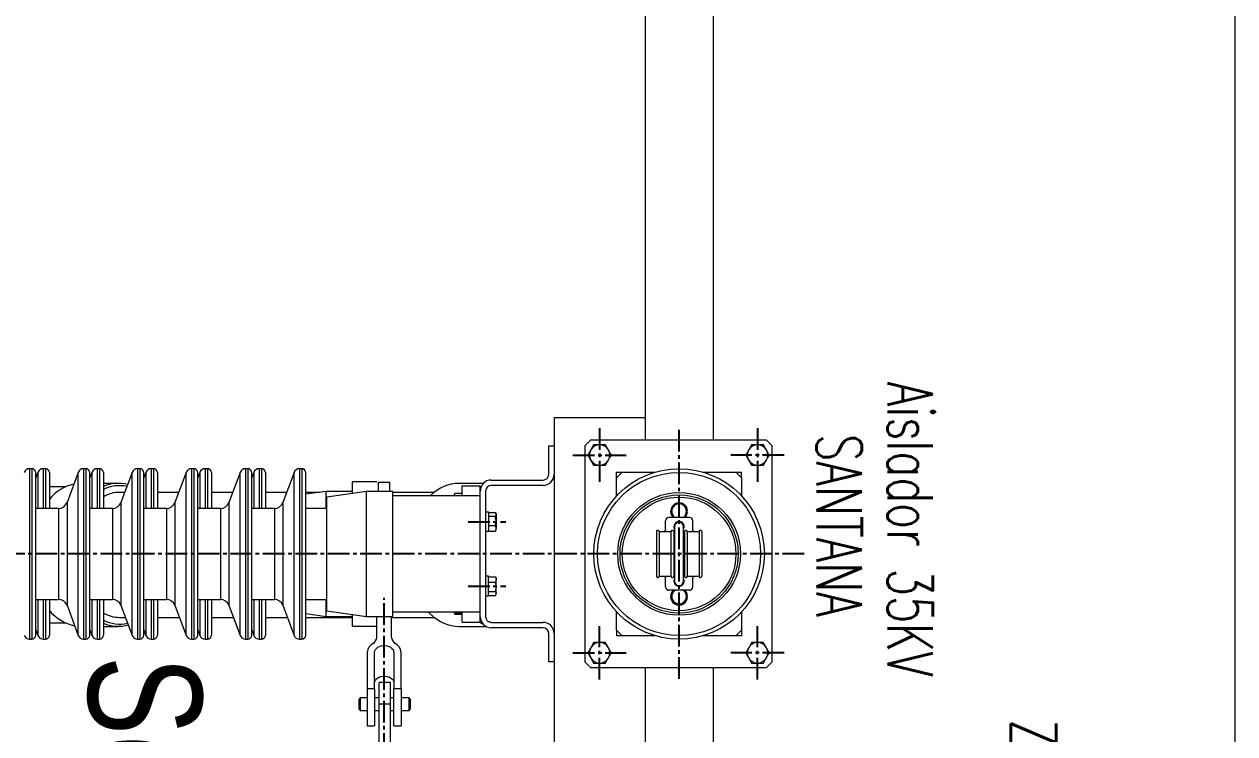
# Model space of a CAD drawing. Header units: millimetres. Extents: x 1587714 to 3094800, y -694377 to -413614.
# Drawn here: x 2046053 to 2047118, y -580255 to -579631 of the extents above; entities that cross this region are included whole.
import ezdxf
from ezdxf.enums import TextEntityAlignment as Align

# ---------------------------------------------------------------- set-up
doc = ezdxf.new("R2010")
doc.units = ezdxf.units.MM
doc.linetypes.add('CENTER2', pattern=[28.575, 19.05, -3.175, 3.175, -3.175])
for name, color, linetype in [('0_EJES', 1, 'CENTER2'), ('M0_EQUIPOS', 7, 'Continuous'), ('M2_PLBULONES', 2, 'Continuous'), ('M_DIM', 1, 'Continuous')]:
    doc.layers.add(name, color=color, linetype=linetype)
doc.styles.add('ARIAL', font='arial.ttf', dxfattribs={"width": 0.8})
doc.styles.add('STYLE-MSF', font='simplex.shx', dxfattribs={"width": 0.8})

msp = doc.modelspace()

# ---------------------------------------------------------------- linework, layer by layer
at = {"layer": '0_EJES'}
for p, q in [((2046558.7201, -579986.5171), (2046558.7201, -580033.5993)), ((2046628.7201, -580207.0805), (2046628.7201, -579987.0354)), ((2046697.7201, -579986.5171), (2046697.7201, -580033.5993)), ((2046535.179, -580010.0582), (2046582.2613, -580010.0582)), ((2046721.2613, -580010.0582), (2046674.179, -580010.0582)), ((2046443.0053, -580068.7871), (2046476.3896, -580068.7871)), ((2046738.7427, -580097.058), (2044355.5699, -580097.058)), ((2046443.0053, -580125.3288), (2046476.3896, -580125.3288)), ((2046369.8455, -583017.058), (2046369.2201, -580135.74)), ((2046558.7201, -580207.5991), (2046558.7201, -580160.5168)), ((2046697.7201, -580207.5991), (2046697.7201, -580160.5168)), ((2046535.179, -580184.058), (2046582.2613, -580184.058)), ((2046721.2613, -580184.058), (2046674.179, -580184.058))]:
    msp.add_line(p, q, dxfattribs=at)
at = {"layer": 'M0_EQUIPOS', "linetype": 'Continuous', "lineweight": 15}
for p, q in [((2047117.6201, -575302.0565), (2047117.6201, -582812.0559)), ((2046598.7201, -578532.0579), (2046598.7201, -579997.0581)), ((2046658.7201, -578532.0579), (2046658.7201, -579997.0581)), ((2046550.7201, -579997.0579), (2046545.7201, -580002.0581)), ((2046545.7201, -580002.0581), (2046545.7201, -580192.0581)), ((2046705.7201, -579997.0579), (2046550.7201, -579997.0579)), ((2046710.7201, -580002.0581), (2046705.7201, -579997.0579)), ((2046710.7201, -580192.0581), (2046710.7201, -580002.0581)), ((2046573.7201, -580025.0578), (2046578.7201, -580025.0578)), ((2046573.7201, -580030.0579), (2046573.7201, -580025.0578)), ((2046578.7201, -580025.0578), (2046573.7201, -580030.0579)), ((2046578.7201, -580025.0578), (2046607.7201, -580025.0578)), ((2046649.7201, -580025.0578), (2046678.7201, -580025.0578)), ((2046678.7201, -580025.0578), (2046683.7201, -580025.0578)), ((2046683.7201, -580030.0579), (2046678.7201, -580025.0578)), ((2046683.7201, -580030.0579), (2046683.7201, -580025.0578)), ((2046573.7201, -580046.0677), (2046573.7201, -580030.0579)), ((2046683.7201, -580030.0579), (2046683.7201, -580046.0677)), ((2046573.7201, -580164.0578), (2046573.7201, -580148.0479)), ((2046683.7201, -580148.0479), (2046683.7201, -580164.0578)), ((2046573.7201, -580164.0578), (2046573.7201, -580169.0579)), ((2046573.7201, -580164.0578), (2046578.7201, -580169.0579)), ((2046678.7201, -580169.0579), (2046683.7201, -580164.0578)), ((2046683.7201, -580164.0578), (2046683.7201, -580169.0579)), ((2046578.7201, -580169.0579), (2046573.7201, -580169.0579)), ((2046607.7201, -580169.0579), (2046578.7201, -580169.0579)), ((2046678.7201, -580169.0579), (2046649.7201, -580169.0579)), ((2046683.7201, -580169.0579), (2046678.7201, -580169.0579)), ((2046545.7201, -580192.0581), (2046550.7201, -580197.0577)), ((2046550.7201, -580197.0577), (2046705.7201, -580197.0577)), ((2046598.7201, -580197.0577), (2046598.7201, -580312.058)), ((2046658.7201, -580197.0577), (2046658.7201, -580312.058)), ((2046705.7201, -580197.0577), (2046710.7201, -580192.0581))]:
    msp.add_line(p, q, dxfattribs=at)
at = {"layer": 'M0_EQUIPOS', "color": 180, "linetype": 'Continuous', "lineweight": 15}
for p, q in [((2046518.7201, -579977.058), (2046598.7201, -579977.058)), ((2046518.7201, -579977.058), (2046518.7201, -580002.0581)), ((2046513.9601, -580002.0581), (2046518.7201, -580002.0581)), ((2046513.9601, -580027.0581), (2046513.9601, -580002.0581)), ((2046518.7201, -580002.0581), (2046518.7201, -580027.0581)), ((2046057.1967, -580022.058), (2046057.1967, -580172.0581)), ((2046059.2201, -580022.058), (2046057.1967, -580022.058)), ((2046059.2201, -580022.058), (2046059.2201, -580172.0581)), ((2046064.5096, -580025.3172), (2046062.7201, -580030.1347)), ((2046062.7201, -580168.5581), (2046062.7201, -580025.558)), ((2046064.5096, -580025.3172), (2046064.5096, -580057.0579)), ((2046069.1968, -580022.058), (2046069.1968, -580057.0579)), ((2046071.2202, -580022.058), (2046069.1968, -580022.058)), ((2046071.2202, -580022.058), (2046071.2202, -580057.0579)), ((2046074.7201, -580025.558), (2046074.7201, -580057.0579)), ((2046100.0096, -580025.3172), (2046090.157, -580051.8437)), ((2046100.0096, -580168.7989), (2046100.0096, -580025.3172)), ((2046104.6968, -580022.058), (2046104.6968, -580172.0581)), ((2046106.7202, -580022.058), (2046104.6968, -580022.058)), ((2046106.7202, -580022.058), (2046106.7202, -580172.0581)), ((2046112.0096, -580025.3172), (2046110.2201, -580030.1347)), ((2046110.2201, -580168.5581), (2046110.2201, -580025.558)), ((2046112.0096, -580025.3172), (2046112.0096, -580057.0579)), ((2046116.6968, -580022.058), (2046116.6968, -580057.0579)), ((2046118.7201, -580022.058), (2046116.6968, -580022.058)), ((2046118.7201, -580022.058), (2046118.7201, -580057.0579)), ((2046122.2202, -580025.558), (2046122.2202, -580057.0579)), ((2046147.5096, -580025.3172), (2046137.6569, -580051.8437)), ((2046147.5096, -580168.7989), (2046147.5096, -580025.3172)), ((2046152.1968, -580022.058), (2046152.1968, -580172.0581)), ((2046154.2201, -580022.058), (2046152.1968, -580022.058)), ((2046154.2201, -580022.058), (2046154.2201, -580172.0581)), ((2046159.5096, -580025.3172), (2046157.7202, -580030.1347)), ((2046157.7202, -580168.5581), (2046157.7202, -580025.558)), ((2046159.5096, -580025.3172), (2046159.5096, -580057.0579)), ((2046164.1967, -580022.058), (2046164.1967, -580057.0579)), ((2046166.2201, -580022.058), (2046164.1967, -580022.058)), ((2046166.2201, -580022.058), (2046166.2201, -580057.0579)), ((2046169.7201, -580025.558), (2046169.7201, -580057.0579)), ((2046195.0097, -580025.3172), (2046185.1569, -580051.8437)), ((2046195.0097, -580168.7989), (2046195.0097, -580025.3172)), ((2046199.6967, -580022.058), (2046199.6967, -580172.0581)), ((2046201.7201, -580022.058), (2046199.6967, -580022.058)), ((2046201.7201, -580022.058), (2046201.7201, -580172.0581)), ((2046207.0096, -580025.3172), (2046205.2202, -580030.1347)), ((2046205.2202, -580168.5581), (2046205.2202, -580025.558)), ((2046207.0096, -580025.3172), (2046207.0096, -580057.0579)), ((2046211.6967, -580022.058), (2046211.6967, -580057.0579)), ((2046213.7201, -580022.058), (2046211.6967, -580022.058)), ((2046213.7201, -580022.058), (2046213.7201, -580057.0579)), ((2046217.2201, -580025.558), (2046217.2201, -580057.0579)), ((2046242.5096, -580025.3172), (2046232.657, -580051.8437)), ((2046242.5096, -580168.7989), (2046242.5096, -580025.3172)), ((2046247.1968, -580022.058), (2046247.1968, -580172.0581)), ((2046249.2201, -580022.058), (2046247.1968, -580022.058)), ((2046249.2201, -580022.058), (2046249.2201, -580172.0581)), ((2046254.5096, -580025.3172), (2046252.7202, -580030.1347)), ((2046252.7202, -580168.5581), (2046252.7202, -580025.558)), ((2046254.5096, -580025.3172), (2046254.5096, -580057.0579)), ((2046259.1968, -580022.058), (2046259.1968, -580057.0579)), ((2046261.2201, -580022.058), (2046259.1968, -580022.058)), ((2046261.2201, -580022.058), (2046261.2201, -580057.0579)), ((2046264.7201, -580025.558), (2046264.7201, -580057.0579)), ((2046290.0096, -580025.3172), (2046280.1569, -580051.8437)), ((2046290.0096, -580168.7989), (2046290.0096, -580025.3172)), ((2046294.6968, -580022.058), (2046294.6968, -580172.0581)), ((2046296.7202, -580022.058), (2046294.6968, -580022.058)), ((2046296.7202, -580022.058), (2046296.7202, -580172.0581)), ((2046300.2201, -580168.5581), (2046300.2201, -580025.558)), ((2046518.7201, -580027.0581), (2046518.7201, -580167.058)), ((2046135.0698, -580034.9841), (2046122.2202, -580034.9841)), ((2046341.2201, -580043.8438), (2046341.2201, -580033.5579)), ((2046362.7201, -580033.5579), (2046341.2201, -580033.5579)), ((2046364.2201, -580042.058), (2046364.2201, -580033.8288)), ((2046364.2201, -580033.8288), (2046374.2201, -580033.8288)), ((2046374.2201, -580042.058), (2046374.2201, -580033.8288)), ((2046456.5121, -580034.9841), (2046434.8831, -580034.9841)), ((2046437.7201, -580046.0577), (2046437.7201, -580037.0579)), ((2046437.7201, -580037.0579), (2046453.7201, -580037.0579)), ((2046453.7201, -580041.8182), (2046453.7201, -580037.0579)), ((2046463.4801, -580032.0578), (2046508.9601, -580032.0578)), ((2046508.9601, -580036.8181), (2046463.4801, -580036.8181)), ((2046088.9708, -580037.9839), (2046074.7201, -580037.9839)), ((2046140.9848, -580042.8839), (2046136.484, -580042.8839)), ((2046188.4848, -580042.8839), (2046169.7201, -580042.8839)), ((2046235.9848, -580042.8839), (2046217.2201, -580042.8839)), ((2046283.4848, -580042.8839), (2046264.7201, -580042.8839)), ((2046318.2201, -580042.058), (2046300.2201, -580044.6291)), ((2046312.4381, -580042.8839), (2046300.2201, -580042.8839)), ((2046318.2201, -580057.0579), (2046318.2201, -580042.058)), ((2046341.2201, -580042.058), (2046318.2201, -580042.058)), ((2046353.7201, -580042.058), (2046318.7201, -580047.0577)), ((2046318.7201, -580147.058), (2046318.7201, -580047.0577)), ((2046353.7201, -580152.0581), (2046353.7201, -580042.058)), ((2046376.7201, -580042.058), (2046353.7201, -580042.058)), ((2046376.7201, -580152.0581), (2046376.7201, -580042.058)), ((2046413.3029, -580042.8841), (2046376.7201, -580042.8841)), ((2046453.7201, -580046.0577), (2046376.7201, -580046.0577)), ((2046431.5504, -580043.8166), (2046430.9129, -580044.9205)), ((2046430.9129, -580044.9205), (2046430.9129, -580045.877)), ((2046430.9431, -580046.0577), (2046430.9129, -580045.877)), ((2046430.9129, -580045.877), (2046430.9129, -580046.0577)), ((2046437.7201, -580043.8166), (2046431.5504, -580043.8166)), ((2046453.7201, -580152.298), (2046453.7201, -580041.8182)), ((2046458.4801, -580041.8182), (2046458.4801, -580152.298)), ((2046082.6576, -580057.0579), (2046062.7201, -580057.0579)), ((2046082.6576, -580057.0579), (2046082.6576, -580137.0578)), ((2046090.157, -580051.8437), (2046090.157, -580142.2725)), ((2046130.1575, -580057.0579), (2046110.2201, -580057.0579)), ((2046130.1575, -580057.0579), (2046130.1575, -580137.0578)), ((2046137.6569, -580051.8437), (2046137.6569, -580142.2725)), ((2046177.6575, -580057.0579), (2046157.7202, -580057.0579)), ((2046177.6575, -580057.0579), (2046177.6575, -580137.0578)), ((2046185.1569, -580051.8437), (2046185.1569, -580142.2725)), ((2046225.1576, -580057.0579), (2046205.2202, -580057.0579)), ((2046225.1576, -580057.0579), (2046225.1576, -580137.0578)), ((2046232.657, -580051.8437), (2046232.657, -580142.2725)), ((2046272.6575, -580057.0579), (2046252.7202, -580057.0579)), ((2046272.6575, -580057.0579), (2046272.6575, -580137.0578)), ((2046280.1569, -580051.8437), (2046280.1569, -580142.2725)), ((2046318.7201, -580057.0579), (2046300.2201, -580057.0579)), ((2046062.7201, -580137.0578), (2046082.6576, -580137.0578)), ((2046064.5096, -580137.0578), (2046064.5096, -580168.7989)), ((2046069.1968, -580137.0578), (2046069.1968, -580172.0581)), ((2046071.2202, -580137.0578), (2046071.2202, -580172.0581)), ((2046074.7201, -580137.0578), (2046074.7201, -580168.5581)), ((2046090.157, -580142.2725), (2046100.0096, -580168.7989)), ((2046110.2201, -580137.0578), (2046130.1575, -580137.0578)), ((2046112.0096, -580137.0578), (2046112.0096, -580168.7989)), ((2046116.6968, -580137.0578), (2046116.6968, -580172.0581)), ((2046118.7201, -580137.0578), (2046118.7201, -580172.0581)), ((2046122.2202, -580137.0578), (2046122.2202, -580168.5581)), ((2046137.6569, -580142.2725), (2046147.5096, -580168.7989)), ((2046157.7202, -580137.0578), (2046177.6575, -580137.0578)), ((2046159.5096, -580137.0578), (2046159.5096, -580168.7989)), ((2046164.1967, -580137.0578), (2046164.1967, -580172.0581)), ((2046166.2201, -580137.0578), (2046166.2201, -580172.0581)), ((2046169.7201, -580137.0578), (2046169.7201, -580168.5581)), ((2046185.1569, -580142.2725), (2046195.0097, -580168.7989)), ((2046205.2202, -580137.0578), (2046225.1576, -580137.0578)), ((2046207.0096, -580137.0578), (2046207.0096, -580168.7989)), ((2046211.6967, -580137.0578), (2046211.6967, -580172.0581)), ((2046213.7201, -580137.0578), (2046213.7201, -580172.0581)), ((2046217.2201, -580137.0578), (2046217.2201, -580168.5581)), ((2046232.657, -580142.2725), (2046242.5096, -580168.7989)), ((2046252.7202, -580137.0578), (2046272.6575, -580137.0578)), ((2046254.5096, -580137.0578), (2046254.5096, -580168.7989)), ((2046259.1968, -580137.0578), (2046259.1968, -580172.0581)), ((2046261.2201, -580137.0578), (2046261.2201, -580172.0581)), ((2046264.7201, -580137.0578), (2046264.7201, -580168.5581)), ((2046280.1569, -580142.2725), (2046290.0096, -580168.7989)), ((2046300.2201, -580137.0578), (2046318.7201, -580137.0578)), ((2046318.2201, -580152.0581), (2046318.2201, -580137.0578)), ((2046136.484, -580152.884), (2046141.5983, -580152.884)), ((2046169.7201, -580152.884), (2046189.0984, -580152.884)), ((2046217.2201, -580152.884), (2046236.5984, -580152.884)), ((2046264.7201, -580152.884), (2046284.0984, -580152.884)), ((2046300.2201, -580149.4866), (2046318.2201, -580152.0581)), ((2046300.2201, -580152.884), (2046341.2201, -580152.884)), ((2046318.2201, -580152.0581), (2046341.2201, -580152.0581)), ((2046318.7201, -580147.058), (2046353.7201, -580152.0581)), ((2046341.2201, -580160.5578), (2046341.2201, -580150.2724)), ((2046353.7201, -580152.0581), (2046376.7201, -580152.0581)), ((2046362.7201, -580170.5393), (2046362.7201, -580152.0578)), ((2046375.7201, -580170.5393), (2046375.7201, -580152.0578)), ((2046375.7201, -580152.884), (2046413.3029, -580152.884)), ((2046376.7201, -580148.058), (2046453.7201, -580148.058)), ((2046430.9129, -580148.058), (2046430.9129, -580149.1952)), ((2046430.9129, -580149.1952), (2046431.5504, -580150.2996)), ((2046431.5504, -580149.1952), (2046431.2495, -580148.058)), ((2046437.7201, -580149.1952), (2046431.5504, -580149.1952)), ((2046437.7201, -580150.2996), (2046431.5504, -580150.2996)), ((2046437.7201, -580157.0578), (2046437.7201, -580148.058)), ((2046453.7201, -580157.0578), (2046453.7201, -580152.298)), ((2046453.8556, -580153.9188), (2046453.7201, -580153.8458)), ((2046453.7201, -580154.9149), (2046454.1415, -580155.1347)), ((2046062.7201, -580163.981), (2046064.5096, -580168.7989)), ((2046074.7201, -580157.784), (2046088.9708, -580157.784)), ((2046110.2201, -580163.981), (2046112.0096, -580168.7989)), ((2046122.2202, -580160.7838), (2046135.0698, -580160.7838)), ((2046157.7202, -580163.981), (2046159.5096, -580168.7989)), ((2046205.2202, -580163.981), (2046207.0096, -580168.7989)), ((2046252.7202, -580163.981), (2046254.5096, -580168.7989)), ((2046341.2201, -580160.5578), (2046362.7201, -580160.5578)), ((2046434.8831, -580160.7838), (2046458.6588, -580160.7838)), ((2046437.7201, -580157.0578), (2046453.7201, -580157.0578)), ((2046463.4387, -580157.2976), (2046461.4597, -580156.8713)), ((2046463.4801, -580157.2981), (2046508.9601, -580157.2981)), ((2046508.9601, -580162.0579), (2046463.4801, -580162.0579)), ((2046057.1967, -580172.0581), (2046059.2201, -580172.0581)), ((2046069.1968, -580172.0581), (2046071.2202, -580172.0581)), ((2046104.6968, -580172.0581), (2046106.7202, -580172.0581)), ((2046116.6968, -580172.0581), (2046118.7201, -580172.0581)), ((2046152.1968, -580172.0581), (2046154.2201, -580172.0581)), ((2046164.1967, -580172.0581), (2046166.2201, -580172.0581)), ((2046199.6967, -580172.0581), (2046201.7201, -580172.0581)), ((2046211.6967, -580172.0581), (2046213.7201, -580172.0581)), ((2046247.1968, -580172.0581), (2046249.2201, -580172.0581)), ((2046259.1968, -580172.0581), (2046261.2201, -580172.0581)), ((2046294.6968, -580172.0581), (2046296.7202, -580172.0581)), ((2046513.9601, -580192.0581), (2046513.9601, -580167.058)), ((2046518.7201, -580167.058), (2046518.7201, -580192.0581)), ((2046354.3702, -580183.6786), (2046354.3702, -580215.852)), ((2046360.7201, -580215.852), (2046360.7201, -580183.6786)), ((2046377.7202, -580183.6786), (2046377.7202, -580215.852)), ((2046384.0701, -580215.852), (2046384.0701, -580183.6786)), ((2046518.7201, -580192.0581), (2046513.9601, -580192.0581)), ((2046518.7201, -580192.0581), (2046518.7201, -581002.0581)), ((2046360.7201, -580215.852), (2046354.3702, -580215.852)), ((2046354.3702, -580215.852), (2046354.3702, -580248.2869)), ((2046360.7201, -580215.852), (2046360.7201, -580248.2869)), ((2046374.7201, -580210.2868), (2046364.7201, -580210.2868)), ((2046364.7201, -580229.2869), (2046364.7201, -580210.2868)), ((2046374.7201, -580229.2869), (2046374.7201, -580210.2868)), ((2046377.7202, -580248.2869), (2046377.7202, -580215.852)), ((2046384.0701, -580215.852), (2046377.7202, -580215.852)), ((2046384.0701, -580215.852), (2046384.0701, -580248.2869)), ((2046348.2201, -580223.787), (2046347.2201, -580224.7869)), ((2046347.2201, -580232.1598), (2046347.2201, -580224.7869)), ((2046354.3702, -580223.787), (2046348.2201, -580223.787)), ((2046348.2201, -580223.787), (2046348.2201, -580232.798)), ((2046364.7201, -580223.787), (2046360.7201, -580223.787)), ((2046374.7201, -580229.2869), (2046364.7201, -580229.2869)), ((2046364.7201, -580300.287), (2046364.7201, -580229.2869)), ((2046377.7202, -580223.787), (2046374.7201, -580223.787)), ((2046374.7201, -580300.287), (2046374.7201, -580229.2869)), ((2046391.2201, -580223.787), (2046384.0701, -580223.787)), ((2046392.2201, -580224.7869), (2046391.2201, -580223.787)), ((2046391.2201, -580232.798), (2046391.2201, -580223.787)), ((2046392.2201, -580224.7869), (2046392.2201, -580232.1598)), ((2046347.2201, -580233.787), (2046347.2201, -580232.1598)), ((2046347.2201, -580233.787), (2046348.2201, -580234.7869)), ((2046348.2201, -580232.798), (2046348.2201, -580234.7869)), ((2046348.2201, -580234.7869), (2046354.3702, -580234.7869)), ((2046360.7201, -580234.7869), (2046364.7201, -580234.7869)), ((2046374.7201, -580234.7869), (2046377.7202, -580234.7869)), ((2046384.0701, -580234.7869), (2046391.2201, -580234.7869)), ((2046391.2201, -580234.7869), (2046391.2201, -580232.798)), ((2046391.2201, -580234.7869), (2046392.2201, -580233.787)), ((2046392.2201, -580232.1598), (2046392.2201, -580233.787)), ((2046354.3702, -580248.2869), (2046360.7201, -580248.2869)), ((2046377.7202, -580248.2869), (2046384.0701, -580248.2869))]:
    msp.add_line(p, q, dxfattribs=at)
at = {"layer": 'M0_EQUIPOS', "color": 20, "linetype": 'Continuous', "lineweight": 15}
for p, q in [((2046616.7201, -580075.5811), (2046616.7201, -580068.058)), ((2046637.7201, -580065.0578), (2046619.7201, -580065.0578)), ((2046640.7201, -580075.5811), (2046640.7201, -580068.058)), ((2046608.7201, -580077.5838), (2046608.7201, -580116.5323)), ((2046621.5701, -580077.5838), (2046611.2201, -580077.5838)), ((2046611.2201, -580077.5838), (2046611.2201, -580116.5323)), ((2046621.5701, -580077.5838), (2046621.5701, -580116.5323)), ((2046624.7201, -580077.5838), (2046624.0701, -580077.5838)), ((2046624.0701, -580077.5838), (2046624.0701, -580116.5323)), ((2046624.7201, -580073.0582), (2046624.7201, -580121.058)), ((2046632.7201, -580121.058), (2046632.7201, -580073.0582)), ((2046633.3701, -580077.5838), (2046632.7201, -580077.5838)), ((2046633.3701, -580077.5838), (2046633.3701, -580116.5323)), ((2046646.2201, -580077.5838), (2046635.8701, -580077.5838)), ((2046635.8701, -580077.5838), (2046635.8701, -580116.5323)), ((2046646.2201, -580077.5838), (2046646.2201, -580116.5323)), ((2046648.7201, -580077.5838), (2046648.7201, -580116.5323)), ((2046611.2201, -580116.5323), (2046621.5701, -580116.5323)), ((2046616.7201, -580126.0581), (2046616.7201, -580118.5346)), ((2046624.0701, -580116.5323), (2046624.7201, -580116.5323)), ((2046632.7201, -580116.5323), (2046633.3701, -580116.5323)), ((2046635.8701, -580116.5323), (2046646.2201, -580116.5323)), ((2046640.7201, -580126.0581), (2046640.7201, -580118.5346)), ((2046637.7201, -580129.0579), (2046619.7201, -580129.0579))]:
    msp.add_line(p, q, dxfattribs=at)
at = {"layer": 'M0_EQUIPOS', "color": 180, "linetype": 'Continuous', "lineweight": 15, "flags": 128}
for points in [[(2046434.8831, -580034.9841), (2046431.5593, -580035.1596), (2046428.2541, -580035.6865), (2046424.986, -580036.561), (2046421.7733, -580037.7784), (2046418.6338, -580039.3319), (2046415.5852, -580041.2131), (2046412.6446, -580043.4108), (2046409.8283, -580045.9137), (2046409.6791, -580046.0577)], [(2046453.7201, -580038.0378), (2046454.3002, -580037.7784), (2046454.6691, -580037.6201)], [(2046408.0598, -580148.058), (2046409.8283, -580149.8542), (2046412.6446, -580152.3571), (2046415.5852, -580154.5549), (2046418.6338, -580156.436), (2046421.7733, -580157.9895), (2046424.986, -580159.2069), (2046428.2541, -580160.0814), (2046431.5593, -580160.6078), (2046434.8831, -580160.7838)], [(2046456.1406, -580158.7315), (2046454.3002, -580157.9895), (2046452.3294, -580157.0578)], [(2046360.7201, -580183.6786), (2046360.9059, -580182.4288), (2046361.455, -580181.2338), (2046362.3435, -580180.1457), (2046363.5325, -580179.212), (2046364.9702, -580178.4734), (2046366.5935, -580177.9623), (2046368.3316, -580177.7009), (2046370.1086, -580177.7009), (2046371.8468, -580177.9623), (2046373.4701, -580178.4734), (2046374.9077, -580179.212), (2046376.0968, -580180.1457), (2046376.9853, -580181.2338), (2046377.5344, -580182.4288), (2046377.7202, -580183.6786)], [(2046360.7201, -580210.5486), (2046360.9059, -580209.299), (2046361.455, -580208.1038), (2046362.3435, -580207.0157), (2046363.5325, -580206.0821), (2046364.9702, -580205.3434), (2046366.5935, -580204.8323), (2046368.3316, -580204.5712), (2046370.1086, -580204.5712), (2046371.8468, -580204.8323), (2046373.4701, -580205.3434), (2046374.9077, -580206.0821), (2046376.0968, -580207.0157), (2046376.9853, -580208.1038), (2046377.5344, -580209.299), (2046377.7202, -580210.5486)]]:
    msp.add_lwpolyline(points, dxfattribs=at)
at = {"layer": 'M0_EQUIPOS', "color": 20, "linetype": 'Continuous', "lineweight": 15, "flags": 128}
for points in [[(2046624.7201, -580075.1195), (2046624.4024, -580074.3256), (2046624.2201, -580073.0582)], [(2046624.2201, -580121.058), (2046624.4024, -580119.7901), (2046624.7201, -580118.9962)]]:
    msp.add_lwpolyline(points, dxfattribs=at)
at = {"layer": 'M0_EQUIPOS', "color": 20, "linetype": 'Continuous', "lineweight": 15}
for radius in [75, 71.7409, 54, 52, 50]:
    msp.add_circle((2046628.7201, -580097.058), radius, dxfattribs=at)
at = {"layer": 'M0_EQUIPOS', "color": 180, "linetype": 'Continuous', "lineweight": 15}
for centre, radius, start, end in [((2046057.1968, -580027.058), 5, 90, 159.6235648), ((2046059.2201, -580025.558), 3.5, 0, 90), ((2046069.1968, -580027.058), 5, 90, 159.6235648), ((2046071.2201, -580025.558), 3.5, 0, 90), ((2046104.6968, -580027.058), 5, 90, 159.6235648), ((2046106.7201, -580025.558), 3.5, 0, 90), ((2046116.6968, -580027.058), 5, 90, 159.6235648), ((2046118.7201, -580025.558), 3.5, 0, 90), ((2046152.1968, -580027.058), 5, 90, 159.6235648), ((2046154.2201, -580025.558), 3.5, 0, 90), ((2046164.1968, -580027.058), 5, 90, 159.6235648), ((2046166.2201, -580025.558), 3.5, 0, 90), ((2046199.6968, -580027.058), 5, 90, 159.6235648), ((2046201.7201, -580025.558), 3.5, 0, 90), ((2046211.6968, -580027.058), 5, 90, 159.6235648), ((2046213.7201, -580025.558), 3.5, 0, 90), ((2046247.1968, -580027.058), 5, 90, 159.6235648), ((2046249.2201, -580025.558), 3.5, 0, 90), ((2046259.1968, -580027.058), 5, 90, 159.6235648), ((2046261.2201, -580025.558), 3.5, 0, 90), ((2046294.6968, -580027.058), 5, 90, 159.6235648), ((2046296.7201, -580025.558), 3.5, 0, 90), ((2046508.9601, -580027.058), 9.76, 270, 0), ((2046508.9601, -580027.058), 5, 270, 0), ((2046105.2076, -580074.391), 39.7975, 103.1129069, 140.001598), ((2046135.0476, -580067.0747), 32.0842, 74.7328847, 113.565985), ((2046136.4839, -580068.461), 31.4586, 78.1908897, 116.9629964), ((2046463.4801, -580041.818), 9.76, 90, 180), ((2046463.4801, -580041.818), 5, 90, 180), ((2046136.7262, -580072.243), 29.3601, 90.4725149, 119.6086094), ((2046082.6576, -580049.058), 8, 270, 339.6235648), ((2046130.1576, -580049.058), 8, 270, 339.6235648), ((2046177.6576, -580049.058), 8, 270, 339.6235648), ((2046225.1576, -580049.058), 8, 270, 339.6235648), ((2046272.6576, -580049.058), 8, 270, 339.6235648), ((2046082.6576, -580145.058), 8, 20.3764352, 90), ((2046130.1576, -580145.058), 8, 20.3764352, 90), ((2046177.6576, -580145.058), 8, 20.3764352, 90), ((2046225.1576, -580145.058), 8, 20.3764352, 90), ((2046272.6576, -580145.058), 8, 20.3764352, 90), ((2046104.9364, -580121.7683), 39.3385, 219.8155517, 258.1225273), ((2046136.7262, -580123.525), 29.3601, 240.3913906, 269.5274851), ((2046463.4801, -580152.298), 9.76, 180, 270), ((2046463.4801, -580152.298), 5, 180, 270), ((2046136.4549, -580127.5078), 31.2665, 242.9175545, 283.0003469), ((2046135.0542, -580128.5906), 32.1809, 246.4962091, 286.23508), ((2046508.9601, -580167.058), 9.76, 0, 90), ((2046508.9601, -580167.058), 5, 0, 90), ((2046057.1968, -580167.058), 5, 200.3764352, 270), ((2046059.2201, -580168.558), 3.5, 270, 0), ((2046069.1968, -580167.058), 5, 200.3764352, 270), ((2046071.2201, -580168.558), 3.5, 270, 0), ((2046104.6968, -580167.058), 5, 200.3764352, 270), ((2046106.7201, -580168.558), 3.5, 270, 0), ((2046116.6968, -580167.058), 5, 200.3764352, 270), ((2046118.7201, -580168.558), 3.5, 270, 0), ((2046152.1968, -580167.058), 5, 200.3764352, 270), ((2046154.2201, -580168.558), 3.5, 270, 0), ((2046164.1968, -580167.058), 5, 200.3764352, 270), ((2046166.2201, -580168.558), 3.5, 270, 0), ((2046199.6968, -580167.058), 5, 200.3764352, 270), ((2046201.7201, -580168.558), 3.5, 270, 0), ((2046211.6968, -580167.058), 5, 200.3764352, 270), ((2046213.7201, -580168.558), 3.5, 270, 0), ((2046247.1968, -580167.058), 5, 200.3764352, 270), ((2046249.2201, -580168.558), 3.5, 270, 0), ((2046259.1968, -580167.058), 5, 200.3764352, 270), ((2046261.2201, -580168.558), 3.5, 270, 0), ((2046294.6968, -580167.058), 5, 200.3764352, 270), ((2046296.7201, -580168.558), 3.5, 270, 0), ((2046363.9163, -580184.2337), 9.5622, 118.4562102, 176.6719881), ((2046356.2921, -580170.1657), 6.4389, 298.454579, 356.6734433), ((2046382.1482, -580170.1657), 6.4389, 183.3265567, 241.545421), ((2046374.524, -580184.2337), 9.5622, 3.3280119, 61.5437898)]:
    msp.add_arc(centre, radius, start, end, dxfattribs=at)
at = {"layer": 'M0_EQUIPOS', "color": 20, "linetype": 'Continuous', "lineweight": 15}
for centre, radius, start, end in [((2046619.7201, -580068.058), 3, 90, 180), ((2046628.7201, -580073.058), 4.5, 332.7339556, 180), ((2046628.7201, -580073.058), 4, 0, 180), ((2046637.7201, -580068.058), 3, 0, 90), ((2046628.7201, -580121.058), 4.5, 180, 27.2660444), ((2046628.7201, -580121.058), 4, 180, 0), ((2046619.7201, -580126.058), 3, 180, 270), ((2046637.7201, -580126.058), 3, 270, 0)]:
    msp.add_arc(centre, radius, start, end, dxfattribs=at)
at = {"layer": 'M0_EQUIPOS', "color": 180, "linetype": 'Continuous', "lineweight": 15}
for points, knots in [([(2046430.9129, -580045.877), (2046430.9136, -580045.828), (2046430.9226, -580045.131), (2046431.2479, -580044.4499), (2046431.5504, -580043.8166)], [0, 0, 0, 0, 0.070272207, 1, 1, 1, 1]), ([(2046430.9129, -580149.1952), (2046430.9921, -580149.1952), (2046431.0931, -580149.1952), (2046431.4689, -580149.1952), (2046431.5504, -580149.1952)], [0, 0, 0, 0, 0.782926206, 1, 1, 1, 1]), ([(2046431.5504, -580150.2996), (2046431.3518, -580149.9667), (2046431.135, -580149.6032), (2046431.077, -580149.2269), (2046431.0722, -580149.1952)], [0, 0, 0, 0, 0.915866253, 1, 1, 1, 1])]:
    msp.add_open_spline(points, degree=3, knots=knots, dxfattribs=at)
at = {"layer": 'M0_EQUIPOS', "color": 20, "linetype": 'Continuous', "lineweight": 15}
for points, knots in [([(2046611.2201, -580077.5838), (2046611.2076, -580077.4503), (2046611.182, -580077.1758), (2046610.9767, -580076.8035), (2046610.6636, -580076.5133), (2046610.27, -580076.3442), (2046609.8436, -580076.3145), (2046609.4315, -580076.4277), (2046609.0799, -580076.6714), (2046608.8296, -580077.0172), (2046608.7293, -580077.3412), (2046608.7221, -580077.5325), (2046608.7201, -580077.5838)], [0, 0, 0, 0, 0.101984604, 0.209631771, 0.317063866, 0.424383977, 0.531612939, 0.638779855, 0.746001073, 0.853274598, 0.960676378, 1, 1, 1, 1]), ([(2046616.7201, -580075.5811), (2046616.698, -580075.8064), (2046616.6536, -580076.257), (2046616.3085, -580076.8577), (2046615.7998, -580077.3103), (2046615.2377, -580077.5495), (2046614.8668, -580077.5741), (2046614.7201, -580077.5838)], [0, 0, 0, 0, 0.2149753, 0.43006803, 0.644917162, 0.859602445, 1, 1, 1, 1]), ([(2046624.0701, -580077.5838), (2046624.0576, -580077.4503), (2046624.032, -580077.1758), (2046623.8267, -580076.8035), (2046623.5136, -580076.5133), (2046623.12, -580076.3442), (2046622.6936, -580076.3145), (2046622.2815, -580076.4277), (2046621.9299, -580076.6714), (2046621.6796, -580077.0172), (2046621.5793, -580077.3412), (2046621.5721, -580077.5325), (2046621.5701, -580077.5838)], [0, 0, 0, 0, 0.101984286, 0.209631438, 0.317063517, 0.424383613, 0.53161256, 0.63877946, 0.746002228, 0.853274619, 0.960676384, 1, 1, 1, 1]), ([(2046635.8701, -580077.5838), (2046635.8576, -580077.4503), (2046635.832, -580077.1758), (2046635.6267, -580076.8035), (2046635.3136, -580076.5133), (2046634.92, -580076.3442), (2046634.4936, -580076.3145), (2046634.0815, -580076.4277), (2046633.7299, -580076.6714), (2046633.4796, -580077.0172), (2046633.3793, -580077.3412), (2046633.3721, -580077.5325), (2046633.3701, -580077.5838)], [0, 0, 0, 0, 0.101984604, 0.209631771, 0.317063866, 0.424383977, 0.531612939, 0.638779855, 0.746001073, 0.853274598, 0.960676378, 1, 1, 1, 1]), ([(2046642.7201, -580077.5838), (2046642.4955, -580077.5616), (2046642.0463, -580077.5171), (2046641.4474, -580077.1726), (2046640.995, -580076.6654), (2046640.7545, -580076.1023), (2046640.7299, -580075.7296), (2046640.7201, -580075.5811)], [0, 0, 0, 0, 0.214374947, 0.428729532, 0.643189901, 0.857894233, 1, 1, 1, 1]), ([(2046648.7201, -580077.5838), (2046648.7076, -580077.4503), (2046648.682, -580077.1758), (2046648.4767, -580076.8035), (2046648.1636, -580076.5133), (2046647.77, -580076.3442), (2046647.3436, -580076.3145), (2046646.9315, -580076.4277), (2046646.5799, -580076.6714), (2046646.3296, -580077.0172), (2046646.2293, -580077.3412), (2046646.2221, -580077.5325), (2046646.2201, -580077.5838)], [0, 0, 0, 0, 0.101984286, 0.209631438, 0.317063517, 0.424383613, 0.53161256, 0.63877946, 0.746002228, 0.853274619, 0.960676384, 1, 1, 1, 1]), ([(2046608.7201, -580116.5323), (2046608.7334, -580116.6702), (2046608.7604, -580116.949), (2046608.9719, -580117.3229), (2046609.2881, -580117.6097), (2046609.6834, -580117.7749), (2046610.11, -580117.8004), (2046610.4697, -580117.697), (2046610.7843, -580117.5032), (2046611.0368, -580117.2278), (2046611.1961, -580116.8722), (2046611.2131, -580116.6321), (2046611.2201, -580116.5323)], [0, 0, 0, 0, 0.105276319, 0.212851206, 0.320262244, 0.427597106, 0.534813006, 0.641970019, 0.708854643, 0.816254979, 0.923646301, 1, 1, 1, 1]), ([(2046614.7201, -580116.5323), (2046614.9448, -580116.5544), (2046615.3941, -580116.5985), (2046615.9928, -580116.9431), (2046616.4454, -580117.4503), (2046616.6857, -580118.0136), (2046616.7103, -580118.3863), (2046616.7201, -580118.5346)], [0, 0, 0, 0, 0.214357088, 0.428719422, 0.643187543, 0.858040514, 1, 1, 1, 1]), ([(2046621.5701, -580116.5323), (2046621.5834, -580116.6702), (2046621.6104, -580116.949), (2046621.8219, -580117.3229), (2046622.1381, -580117.6097), (2046622.5334, -580117.7749), (2046622.96, -580117.8004), (2046623.3197, -580117.697), (2046623.6343, -580117.5032), (2046623.8868, -580117.2278), (2046624.0461, -580116.8722), (2046624.0631, -580116.6321), (2046624.0701, -580116.5323)], [0, 0, 0, 0, 0.105276418, 0.212851406, 0.320262545, 0.427595752, 0.534813654, 0.641970768, 0.708853833, 0.81625556, 0.923646229, 1, 1, 1, 1]), ([(2046633.3701, -580116.5323), (2046633.3834, -580116.6702), (2046633.4104, -580116.949), (2046633.6219, -580117.3229), (2046633.9381, -580117.6097), (2046634.3334, -580117.7749), (2046634.76, -580117.8004), (2046635.1197, -580117.697), (2046635.4343, -580117.5032), (2046635.6868, -580117.2278), (2046635.8461, -580116.8722), (2046635.8631, -580116.6321), (2046635.8701, -580116.5323)], [0, 0, 0, 0, 0.105276319, 0.212851206, 0.320262244, 0.427597106, 0.534813006, 0.641970019, 0.708854643, 0.816254979, 0.923646301, 1, 1, 1, 1]), ([(2046640.7201, -580118.5346), (2046640.7423, -580118.3093), (2046640.7866, -580117.8588), (2046641.1321, -580117.2584), (2046641.6403, -580116.8054), (2046642.2026, -580116.566), (2046642.5735, -580116.5419), (2046642.7201, -580116.5323)], [0, 0, 0, 0, 0.214985697, 0.429955559, 0.64491457, 0.859612437, 1, 1, 1, 1]), ([(2046646.2201, -580116.5323), (2046646.2334, -580116.6702), (2046646.2604, -580116.949), (2046646.4719, -580117.3229), (2046646.7881, -580117.6097), (2046647.1834, -580117.7749), (2046647.61, -580117.8004), (2046647.9697, -580117.697), (2046648.2843, -580117.5032), (2046648.5368, -580117.2278), (2046648.6961, -580116.8722), (2046648.7131, -580116.6321), (2046648.7201, -580116.5323)], [0, 0, 0, 0, 0.105276418, 0.212851406, 0.320262545, 0.427595752, 0.534813654, 0.641970768, 0.708853833, 0.81625556, 0.923646229, 1, 1, 1, 1])]:
    msp.add_open_spline(points, degree=3, knots=knots, dxfattribs=at)
at = {"layer": 'M2_PLBULONES', "linetype": 'Continuous', "lineweight": 15}
for p, q in [((2046624.9674, -580053.0582), (2046623.091, -580056.3078)), ((2046628.2086, -580053.0582), (2046628.1362, -580052.1388)), ((2046629.2317, -580053.0582), (2046629.304, -580052.1388)), ((2046636.2257, -580059.5579), (2046634.3493, -580056.3078)), ((2046458.4801, -580060.0996), (2046460.8677, -580060.0996)), ((2046458.4801, -580060.1268), (2046460.8677, -580060.1268)), ((2046460.8677, -580060.1268), (2046460.8677, -580077.4479)), ((2046460.8677, -580060.5741), (2046467.0374, -580060.5741)), ((2046460.8677, -580063.9587), (2046467.0374, -580063.9587)), ((2046467.2762, -580060.946), (2046467.6749, -580061.6365)), ((2046467.6749, -580061.6365), (2046467.6749, -580062.2664)), ((2046467.6749, -580062.2664), (2046467.6749, -580068.0585)), ((2046467.6749, -580068.0585), (2046467.6749, -580074.5664)), ((2046621.2146, -580059.5579), (2046623.091, -580062.8081)), ((2046633.0503, -580065.0578), (2046634.3493, -580062.8081)), ((2046460.8677, -580077.4479), (2046458.4801, -580077.4479)), ((2046460.8677, -580072.1584), (2046467.0374, -580072.1584)), ((2046460.8677, -580076.9739), (2046467.0374, -580076.9739)), ((2046467.219, -580076.5834), (2046467.0374, -580076.9739)), ((2046467.6749, -580075.9115), (2046467.2762, -580076.602)), ((2046467.6749, -580075.9115), (2046467.6749, -580074.5664)), ((2046460.8677, -580116.6682), (2046458.4801, -580116.6682)), ((2046460.8677, -580133.9894), (2046460.8677, -580116.6682)), ((2046460.8677, -580117.1422), (2046467.0374, -580117.1422)), ((2046460.8677, -580121.9578), (2046467.0374, -580121.9578)), ((2046467.219, -580117.5328), (2046467.0374, -580117.1422)), ((2046467.6749, -580118.2046), (2046467.2762, -580117.5142)), ((2046467.6749, -580118.2046), (2046467.6749, -580119.5498)), ((2046467.6749, -580126.0576), (2046467.6749, -580119.5498)), ((2046460.8677, -580130.1575), (2046467.0374, -580130.1575)), ((2046460.8677, -580133.5421), (2046467.0374, -580133.5421)), ((2046467.2762, -580133.1702), (2046467.6749, -580132.4797)), ((2046467.6749, -580131.8498), (2046467.6749, -580126.0576)), ((2046467.6749, -580132.4797), (2046467.6749, -580131.8498)), ((2046624.39, -580129.0579), (2046623.091, -580131.3081)), ((2046636.2257, -580134.5577), (2046634.3493, -580131.3081)), ((2046458.4801, -580133.9894), (2046460.8677, -580133.9894)), ((2046458.4801, -580134.0165), (2046460.8677, -580134.0165)), ((2046621.2146, -580134.5577), (2046623.091, -580137.8079)), ((2046632.4729, -580141.058), (2046634.3493, -580137.8079))]:
    msp.add_line(p, q, dxfattribs=at)
at = {"layer": 'M2_PLBULONES', "linetype": 'Continuous', "lineweight": 15, "flags": 128}
for points in [[(2046628.1362, -580052.1388), (2046626.5398, -580052.4421), (2046625.1419, -580053.0324)], [(2046632.1335, -580052.9447), (2046630.9005, -580052.4421), (2046629.304, -580052.1388)]]:
    msp.add_lwpolyline(points, dxfattribs=at)
at = {"layer": 'M2_PLBULONES', "linetype": 'Continuous', "lineweight": 15}
for centre, radius, start, end in [((2046558.7201, -580010.058), 9, 150, 210), ((2046558.7201, -580010.058), 9, 90, 150), ((2046558.7201, -580010.058), 9, 30, 90), ((2046558.7201, -580010.058), 9, 330, 30), ((2046697.7201, -580010.058), 9, 150, 210), ((2046697.7201, -580010.058), 9, 90, 150), ((2046697.7201, -580010.058), 9, 30, 90), ((2046697.7201, -580010.058), 9, 330, 30), ((2046558.7201, -580010.058), 9, 210, 270), ((2046558.7201, -580010.058), 9, 270, 330), ((2046697.7201, -580010.058), 9, 210, 270), ((2046697.7201, -580010.058), 9, 270, 330), ((2046628.7201, -580059.558), 7.4422, 122.3373133, 177.0277001), ((2046628.7201, -580059.558), 6.5, 150, 210), ((2046628.7201, -580059.558), 6.5, 90, 150), ((2046628.7201, -580059.558), 6.5, 30, 90), ((2046628.7201, -580059.558), 7.4422, 2.674282, 58.3841732), ((2046628.7201, -580059.558), 6.5, 330, 30), ((2046628.7201, -580059.558), 7.4422, 182.0736307, 227.6487483), ((2046628.7201, -580059.558), 6.5, 210, 237.7957725), ((2046628.7201, -580059.558), 6.5, 302.2042275, 330), ((2046628.7201, -580059.558), 7.4422, 312.3512517, 357.03054), ((2046628.7201, -580134.558), 7.4422, 132.3512517, 177.0277001), ((2046628.7201, -580134.558), 6.5, 150, 210), ((2046628.7201, -580134.558), 6.5, 122.2042275, 150), ((2046628.7201, -580134.558), 6.5, 30, 57.7957725), ((2046628.7201, -580134.558), 7.4422, 2.674282, 47.6487483), ((2046628.7201, -580134.558), 6.5, 330, 30), ((2046628.7201, -580134.558), 7.4422, 182.0736307, 237.6649773), ((2046628.7201, -580134.558), 6.5, 210, 270), ((2046628.7201, -580134.558), 7.4422, 243.0281774, 357.03054), ((2046628.7201, -580134.558), 6.5, 270, 330), ((2046558.7201, -580184.058), 9, 90, 150), ((2046558.7201, -580184.058), 9, 30, 90), ((2046697.7201, -580184.058), 9, 90, 150), ((2046697.7201, -580184.058), 9, 30, 90), ((2046558.7201, -580184.058), 9, 150, 210), ((2046558.7201, -580184.058), 9, 330, 30), ((2046697.7201, -580184.058), 9, 150, 210), ((2046697.7201, -580184.058), 9, 330, 30), ((2046558.7201, -580184.058), 9, 210, 270), ((2046558.7201, -580184.058), 9, 270, 330), ((2046697.7201, -580184.058), 9, 210, 270), ((2046697.7201, -580184.058), 9, 270, 330)]:
    msp.add_arc(centre, radius, start, end, dxfattribs=at)
for points, knots in [([(2046550.9259, -580005.558), (2046550.8643, -580005.6647), (2046550.3979, -580006.4724), (2046549.5187, -580007.9954), (2046548.7272, -580009.3663), (2046548.3278, -580010.0579)], [0, 0, 0, 0, 0.070084089, 0.530789327, 1, 1, 1, 1]), ([(2046553.524, -580001.0581), (2046553.102, -580001.7889), (2046552.2503, -580003.2638), (2046551.3701, -580004.7886), (2046550.9259, -580005.558)], [0, 0, 0, 0, 0.4954221, 1, 1, 1, 1]), ([(2046558.7201, -580001.0581), (2046558.3327, -580001.0581), (2046556.5747, -580001.0581), (2046554.8605, -580001.0581), (2046553.524, -580001.0581)], [0, 0, 0, 0, 0.220364397, 1, 1, 1, 1]), ([(2046563.9163, -580001.0581), (2046563.5842, -580001.0581), (2046561.8928, -580001.0581), (2046560.1338, -580001.0581), (2046558.7201, -580001.0581)], [0, 0, 0, 0, 0.196349924, 1, 1, 1, 1]), ([(2046566.5144, -580005.558), (2046566.4528, -580005.4514), (2046565.9864, -580004.6437), (2046565.1072, -580003.1207), (2046564.3157, -580001.7498), (2046563.9163, -580001.0581)], [0, 0, 0, 0, 0.070082676, 0.530789323, 1, 1, 1, 1]), ([(2046569.1124, -580010.0579), (2046568.6905, -580009.327), (2046567.839, -580007.852), (2046566.9586, -580006.3273), (2046566.5144, -580005.558)], [0, 0, 0, 0, 0.4954993098, 1, 1, 1, 1]), ([(2046689.9259, -580005.558), (2046689.8643, -580005.6647), (2046689.3979, -580006.4724), (2046688.5187, -580007.9954), (2046687.7272, -580009.3663), (2046687.3278, -580010.0579)], [0, 0, 0, 0, 0.070083736, 0.530789326, 1, 1, 1, 1]), ([(2046692.524, -580001.0581), (2046692.102, -580001.7889), (2046691.2503, -580003.2638), (2046690.3701, -580004.7886), (2046689.9259, -580005.558)], [0, 0, 0, 0, 0.4954221, 1, 1, 1, 1]), ([(2046697.7201, -580001.0581), (2046697.3327, -580001.0581), (2046695.5747, -580001.0581), (2046693.8605, -580001.0581), (2046692.524, -580001.0581)], [0, 0, 0, 0, 0.220364642, 1, 1, 1, 1]), ([(2046702.9163, -580001.0581), (2046702.5842, -580001.0581), (2046700.8928, -580001.0581), (2046699.1338, -580001.0581), (2046697.7201, -580001.0581)], [0, 0, 0, 0, 0.196352054, 1, 1, 1, 1]), ([(2046705.5144, -580005.558), (2046705.4528, -580005.4514), (2046704.9864, -580004.6437), (2046704.1072, -580003.1207), (2046703.3157, -580001.7498), (2046702.9163, -580001.0581)], [0, 0, 0, 0, 0.070083559, 0.530789325, 1, 1, 1, 1]), ([(2046708.1124, -580010.0579), (2046707.6905, -580009.327), (2046706.839, -580007.852), (2046705.9586, -580006.3273), (2046705.5144, -580005.558)], [0, 0, 0, 0, 0.4954993098, 1, 1, 1, 1]), ([(2046548.3278, -580010.0579), (2046548.7498, -580010.7889), (2046549.6013, -580012.2639), (2046550.4817, -580013.7886), (2046550.9259, -580014.5579)], [0, 0, 0, 0, 0.4954993098, 1, 1, 1, 1]), ([(2046550.9259, -580014.5579), (2046550.9875, -580014.6645), (2046551.4539, -580015.4722), (2046552.3331, -580016.9952), (2046553.1246, -580018.3661), (2046553.524, -580019.0578)], [0, 0, 0, 0, 0.070082676, 0.530789323, 1, 1, 1, 1]), ([(2046563.9163, -580019.0578), (2046564.3382, -580018.327), (2046565.1899, -580016.8521), (2046566.0702, -580015.3273), (2046566.5144, -580014.5579)], [0, 0, 0, 0, 0.4954221, 1, 1, 1, 1]), ([(2046566.5144, -580014.5579), (2046566.5759, -580014.4512), (2046567.0424, -580013.6435), (2046567.9216, -580012.1205), (2046568.7131, -580010.7496), (2046569.1124, -580010.0579)], [0, 0, 0, 0, 0.070084089, 0.530789327, 1, 1, 1, 1]), ([(2046687.3278, -580010.0579), (2046687.7498, -580010.7889), (2046688.6013, -580012.2639), (2046689.4817, -580013.7886), (2046689.9259, -580014.5579)], [0, 0, 0, 0, 0.4954993098, 1, 1, 1, 1]), ([(2046689.9259, -580014.5579), (2046689.9875, -580014.6645), (2046690.4539, -580015.4722), (2046691.3331, -580016.9952), (2046692.1246, -580018.3661), (2046692.524, -580019.0578)], [0, 0, 0, 0, 0.070083736, 0.530789326, 1, 1, 1, 1]), ([(2046702.9163, -580019.0578), (2046703.3382, -580018.327), (2046704.19, -580016.8521), (2046705.0702, -580015.3273), (2046705.5144, -580014.5579)], [0, 0, 0, 0, 0.4954221, 1, 1, 1, 1]), ([(2046705.5144, -580014.5579), (2046705.5759, -580014.4512), (2046706.0424, -580013.6435), (2046706.9216, -580012.1205), (2046707.7131, -580010.7496), (2046708.1124, -580010.0579)], [0, 0, 0, 0, 0.070083559, 0.530789325, 1, 1, 1, 1]), ([(2046553.524, -580019.0578), (2046554.8605, -580019.0578), (2046556.5747, -580019.0578), (2046558.3327, -580019.0578), (2046558.7201, -580019.0578)], [0, 0, 0, 0, 0.779635603, 1, 1, 1, 1]), ([(2046558.7201, -580019.0578), (2046560.1338, -580019.0578), (2046561.8928, -580019.0578), (2046563.5842, -580019.0578), (2046563.9163, -580019.0578)], [0, 0, 0, 0, 0.803650076, 1, 1, 1, 1]), ([(2046692.524, -580019.0578), (2046693.8605, -580019.0578), (2046695.5747, -580019.0578), (2046697.3327, -580019.0578), (2046697.7201, -580019.0578)], [0, 0, 0, 0, 0.779635358, 1, 1, 1, 1]), ([(2046697.7201, -580019.0578), (2046699.1338, -580019.0578), (2046700.8928, -580019.0578), (2046702.5842, -580019.0578), (2046702.9163, -580019.0578)], [0, 0, 0, 0, 0.803647946, 1, 1, 1, 1]), ([(2046623.091, -580056.3078), (2046623.0465, -580056.3849), (2046622.4132, -580057.4827), (2046621.7921, -580058.5581), (2046621.2146, -580059.5579)], [0, 0, 0, 0, 0.0702571059, 1, 1, 1, 1]), ([(2046628.7201, -580053.0582), (2046628.413, -580053.0582), (2046627.143, -580053.0582), (2046625.9056, -580053.0582), (2046624.9674, -580053.0582)], [0, 0, 0, 0, 0.241848712, 1, 1, 1, 1]), ([(2046632.4729, -580053.0582), (2046632.1995, -580053.0582), (2046630.9772, -580053.0582), (2046629.7065, -580053.0582), (2046628.7201, -580053.0582)], [0, 0, 0, 0, 0.223716736, 1, 1, 1, 1]), ([(2046634.3493, -580056.3078), (2046634.3048, -580056.2309), (2046633.6706, -580055.1338), (2046633.05, -580054.0583), (2046632.4729, -580053.0582)], [0, 0, 0, 0, 0.0701560126, 1, 1, 1, 1]), ([(2046467.6749, -580062.2664), (2046467.5958, -580061.8174), (2046467.4948, -580061.2441), (2046467.119, -580060.6936), (2046467.0374, -580060.5741)], [0, 0, 0, 0, 0.782945925, 1, 1, 1, 1]), ([(2046467.0374, -580063.9587), (2046467.2968, -580063.5323), (2046467.6366, -580062.9739), (2046467.6676, -580062.4017), (2046467.6749, -580062.2664)], [0, 0, 0, 0, 0.7634142205, 1, 1, 1, 1]), ([(2046467.6749, -580068.0585), (2046467.6743, -580067.9614), (2046467.6651, -580066.5769), (2046467.3399, -580065.2202), (2046467.0374, -580063.9587)], [0, 0, 0, 0, 0.070179028, 1, 1, 1, 1]), ([(2046467.0374, -580072.1584), (2046467.2156, -580071.4926), (2046467.5753, -580070.1487), (2046467.6415, -580068.7595), (2046467.6749, -580068.0585)], [0, 0, 0, 0, 0.495412101, 1, 1, 1, 1]), ([(2046623.091, -580062.8081), (2046623.1355, -580062.885), (2046623.5744, -580063.6444), (2046624.004, -580064.3888), (2046624.39, -580065.0578)], [0, 0, 0, 0, 0.101381735, 1, 1, 1, 1]), ([(2046634.3493, -580062.8081), (2046634.3938, -580062.7309), (2046635.027, -580061.6332), (2046635.6482, -580060.5578), (2046636.2257, -580059.5579)], [0, 0, 0, 0, 0.070256127, 1, 1, 1, 1]), ([(2046467.6749, -580074.5664), (2046467.6743, -580074.5093), (2046467.6651, -580073.6961), (2046467.3399, -580072.8992), (2046467.0374, -580072.1584)], [0, 0, 0, 0, 0.070199273, 1, 1, 1, 1]), ([(2046467.0374, -580076.9739), (2046467.2156, -580076.5829), (2046467.5752, -580075.7936), (2046467.6415, -580074.9779), (2046467.6749, -580074.5664)], [0, 0, 0, 0, 0.495482848, 1, 1, 1, 1]), ([(2046467.0374, -580117.1422), (2046467.2156, -580117.5333), (2046467.5752, -580118.3226), (2046467.6415, -580119.1382), (2046467.6749, -580119.5498)], [0, 0, 0, 0, 0.495482848, 1, 1, 1, 1]), ([(2046467.6749, -580119.5498), (2046467.6743, -580119.6069), (2046467.6651, -580120.4201), (2046467.3399, -580121.2169), (2046467.0374, -580121.9578)], [0, 0, 0, 0, 0.070199273, 1, 1, 1, 1]), ([(2046467.0374, -580121.9578), (2046467.2156, -580122.6236), (2046467.5753, -580123.9674), (2046467.6415, -580125.3567), (2046467.6749, -580126.0576)], [0, 0, 0, 0, 0.495412101, 1, 1, 1, 1]), ([(2046467.6749, -580126.0576), (2046467.6743, -580126.1548), (2046467.6651, -580127.5393), (2046467.3399, -580128.896), (2046467.0374, -580130.1575)], [0, 0, 0, 0, 0.070179028, 1, 1, 1, 1]), ([(2046467.0374, -580130.1575), (2046467.2968, -580130.5838), (2046467.6366, -580131.1423), (2046467.6676, -580131.7144), (2046467.6749, -580131.8498)], [0, 0, 0, 0, 0.7634142205, 1, 1, 1, 1]), ([(2046467.6749, -580131.8498), (2046467.5958, -580132.2987), (2046467.4948, -580132.8721), (2046467.119, -580133.4226), (2046467.0374, -580133.5421)], [0, 0, 0, 0, 0.782945925, 1, 1, 1, 1]), ([(2046623.091, -580131.3081), (2046623.0465, -580131.3851), (2046622.4123, -580132.4821), (2046621.7917, -580133.5577), (2046621.2146, -580134.5577)], [0, 0, 0, 0, 0.0701560805, 1, 1, 1, 1]), ([(2046634.3493, -580131.3081), (2046634.3048, -580131.231), (2046633.8665, -580130.4711), (2046633.4366, -580129.7267), (2046633.0503, -580129.0579)], [0, 0, 0, 0, 0.101522817, 1, 1, 1, 1]), ([(2046623.091, -580137.8079), (2046623.1355, -580137.885), (2046623.7687, -580138.9828), (2046624.3899, -580140.0582), (2046624.9674, -580141.058)], [0, 0, 0, 0, 0.070257038, 1, 1, 1, 1]), ([(2046624.9674, -580141.058), (2046625.9056, -580141.058), (2046627.143, -580141.058), (2046628.413, -580141.058), (2046628.7201, -580141.058)], [0, 0, 0, 0, 0.758151288, 1, 1, 1, 1]), ([(2046628.7201, -580141.058), (2046629.7065, -580141.058), (2046630.9772, -580141.058), (2046632.1995, -580141.058), (2046632.4729, -580141.058)], [0, 0, 0, 0, 0.776283264, 1, 1, 1, 1]), ([(2046634.3493, -580137.8079), (2046634.3938, -580137.7309), (2046635.028, -580136.6337), (2046635.6486, -580135.558), (2046636.2257, -580134.5577)], [0, 0, 0, 0, 0.07014758, 1, 1, 1, 1]), ([(2046553.524, -580175.0579), (2046553.1021, -580175.7888), (2046552.2506, -580177.2639), (2046551.3701, -580178.7886), (2046550.9259, -580179.5578)], [0, 0, 0, 0, 0.4954993098, 1, 1, 1, 1]), ([(2046558.7201, -580175.0579), (2046558.3327, -580175.0579), (2046556.5747, -580175.0579), (2046554.8605, -580175.0579), (2046553.524, -580175.0579)], [0, 0, 0, 0, 0.220364397, 1, 1, 1, 1]), ([(2046563.9163, -580175.0579), (2046563.5842, -580175.0579), (2046561.8928, -580175.0579), (2046560.1338, -580175.0579), (2046558.7201, -580175.0579)], [0, 0, 0, 0, 0.196349924, 1, 1, 1, 1]), ([(2046566.5144, -580179.5578), (2046566.4528, -580179.4512), (2046565.9864, -580178.6434), (2046565.1072, -580177.1205), (2046564.3157, -580175.7496), (2046563.9163, -580175.0579)], [0, 0, 0, 0, 0.070082676, 0.530789323, 1, 1, 1, 1]), ([(2046692.524, -580175.0579), (2046692.1021, -580175.7888), (2046691.2506, -580177.2639), (2046690.3701, -580178.7886), (2046689.9259, -580179.5578)], [0, 0, 0, 0, 0.4954993098, 1, 1, 1, 1]), ([(2046697.7201, -580175.0579), (2046697.3327, -580175.0579), (2046695.5747, -580175.0579), (2046693.8605, -580175.0579), (2046692.524, -580175.0579)], [0, 0, 0, 0, 0.220364642, 1, 1, 1, 1]), ([(2046702.9163, -580175.0579), (2046702.5842, -580175.0579), (2046700.8928, -580175.0579), (2046699.1338, -580175.0579), (2046697.7201, -580175.0579)], [0, 0, 0, 0, 0.196352054, 1, 1, 1, 1]), ([(2046705.5144, -580179.5578), (2046705.4528, -580179.4512), (2046704.9864, -580178.6435), (2046704.1072, -580177.1204), (2046703.3157, -580175.7496), (2046702.9163, -580175.0579)], [0, 0, 0, 0, 0.070083559, 0.530789325, 1, 1, 1, 1]), ([(2046550.9259, -580179.5578), (2046550.8643, -580179.6645), (2046550.3979, -580180.4722), (2046549.5187, -580181.9952), (2046548.7272, -580183.366), (2046548.3278, -580184.0577)], [0, 0, 0, 0, 0.070084089, 0.530789327, 1, 1, 1, 1]), ([(2046548.3278, -580184.0577), (2046548.7498, -580184.7886), (2046549.6014, -580186.2638), (2046550.4817, -580187.7887), (2046550.9259, -580188.5581)], [0, 0, 0, 0, 0.495460629, 1, 1, 1, 1]), ([(2046569.1124, -580184.0577), (2046568.6905, -580183.327), (2046567.8388, -580181.8521), (2046566.9585, -580180.3272), (2046566.5144, -580179.5578)], [0, 0, 0, 0, 0.4954221, 1, 1, 1, 1]), ([(2046566.5144, -580188.5581), (2046566.5759, -580188.4515), (2046567.0424, -580187.6438), (2046567.9217, -580186.1207), (2046568.7131, -580184.7496), (2046569.1124, -580184.0577)], [0, 0, 0, 0, 0.0700787423, 0.5307488347, 1, 1, 1, 1]), ([(2046689.9259, -580179.5578), (2046689.8643, -580179.6645), (2046689.3979, -580180.4722), (2046688.5187, -580181.9952), (2046687.7272, -580183.366), (2046687.3278, -580184.0577)], [0, 0, 0, 0, 0.070083736, 0.530789326, 1, 1, 1, 1]), ([(2046687.3278, -580184.0577), (2046687.7498, -580184.7886), (2046688.6014, -580186.2638), (2046689.4817, -580187.7887), (2046689.9259, -580188.5581)], [0, 0, 0, 0, 0.495460629, 1, 1, 1, 1]), ([(2046708.1124, -580184.0577), (2046707.6905, -580183.327), (2046706.8388, -580181.8521), (2046705.9585, -580180.3272), (2046705.5144, -580179.5578)], [0, 0, 0, 0, 0.4954221, 1, 1, 1, 1]), ([(2046705.5144, -580188.5581), (2046705.5759, -580188.4515), (2046706.0424, -580187.6438), (2046706.9217, -580186.1207), (2046707.7131, -580184.7496), (2046708.1124, -580184.0577)], [0, 0, 0, 0, 0.070078213, 0.530748833, 1, 1, 1, 1]), ([(2046550.9259, -580188.5581), (2046550.9875, -580188.6648), (2046551.4539, -580189.4725), (2046552.3331, -580190.9955), (2046553.1246, -580192.3663), (2046553.524, -580193.058)], [0, 0, 0, 0, 0.070082676, 0.530789323, 1, 1, 1, 1]), ([(2046553.524, -580193.058), (2046554.8605, -580193.058), (2046556.5747, -580193.058), (2046558.3327, -580193.058), (2046558.7201, -580193.058)], [0, 0, 0, 0, 0.779635603, 1, 1, 1, 1]), ([(2046558.7201, -580193.058), (2046560.1338, -580193.058), (2046561.8928, -580193.058), (2046563.5842, -580193.058), (2046563.9163, -580193.058)], [0, 0, 0, 0, 0.803650076, 1, 1, 1, 1]), ([(2046563.9163, -580193.058), (2046564.3382, -580192.3271), (2046565.1897, -580190.852), (2046566.0702, -580189.3273), (2046566.5144, -580188.5581)], [0, 0, 0, 0, 0.4954993098, 1, 1, 1, 1]), ([(2046689.9259, -580188.5581), (2046689.9875, -580188.6648), (2046690.4539, -580189.4725), (2046691.3331, -580190.9955), (2046692.1246, -580192.3663), (2046692.524, -580193.058)], [0, 0, 0, 0, 0.070083736, 0.530789326, 1, 1, 1, 1]), ([(2046692.524, -580193.058), (2046693.8605, -580193.058), (2046695.5747, -580193.058), (2046697.3327, -580193.058), (2046697.7201, -580193.058)], [0, 0, 0, 0, 0.779635358, 1, 1, 1, 1]), ([(2046697.7201, -580193.058), (2046699.1338, -580193.058), (2046700.8928, -580193.058), (2046702.5842, -580193.058), (2046702.9163, -580193.058)], [0, 0, 0, 0, 0.803647946, 1, 1, 1, 1]), ([(2046702.9163, -580193.058), (2046703.3382, -580192.3271), (2046704.1897, -580190.852), (2046705.0702, -580189.3273), (2046705.5144, -580188.5581)], [0, 0, 0, 0, 0.4954993098, 1, 1, 1, 1])]:
    msp.add_open_spline(points, degree=3, knots=knots, dxfattribs=at)

# ---------------------------------------------------------------- texts
at = {"layer": 'M_DIM', "color": 7, "style": 'STYLE-MSF', "width": 0.7}
for s, p in [('Aislador 35KV', (2046812.0941, -579945.6145)), ('SANTANA', (2046749.624, -579991.6056)), ('ZSP0042-42KV-10KA', (2046920.538, -580242.7611))]:
    msp.add_text(s, height=40, rotation=270, dxfattribs=at).set_placement(p)
at = {"layer": 'M_DIM', "color": 11, "style": 'ARIAL', "width": 0.75}
msp.add_text('Seccionador (S2)', height=100, rotation=270, dxfattribs=at).set_placement((2046146.4794, -580591.4408), align=Align.MIDDLE)

doc.saveas('drawing.dxf')
